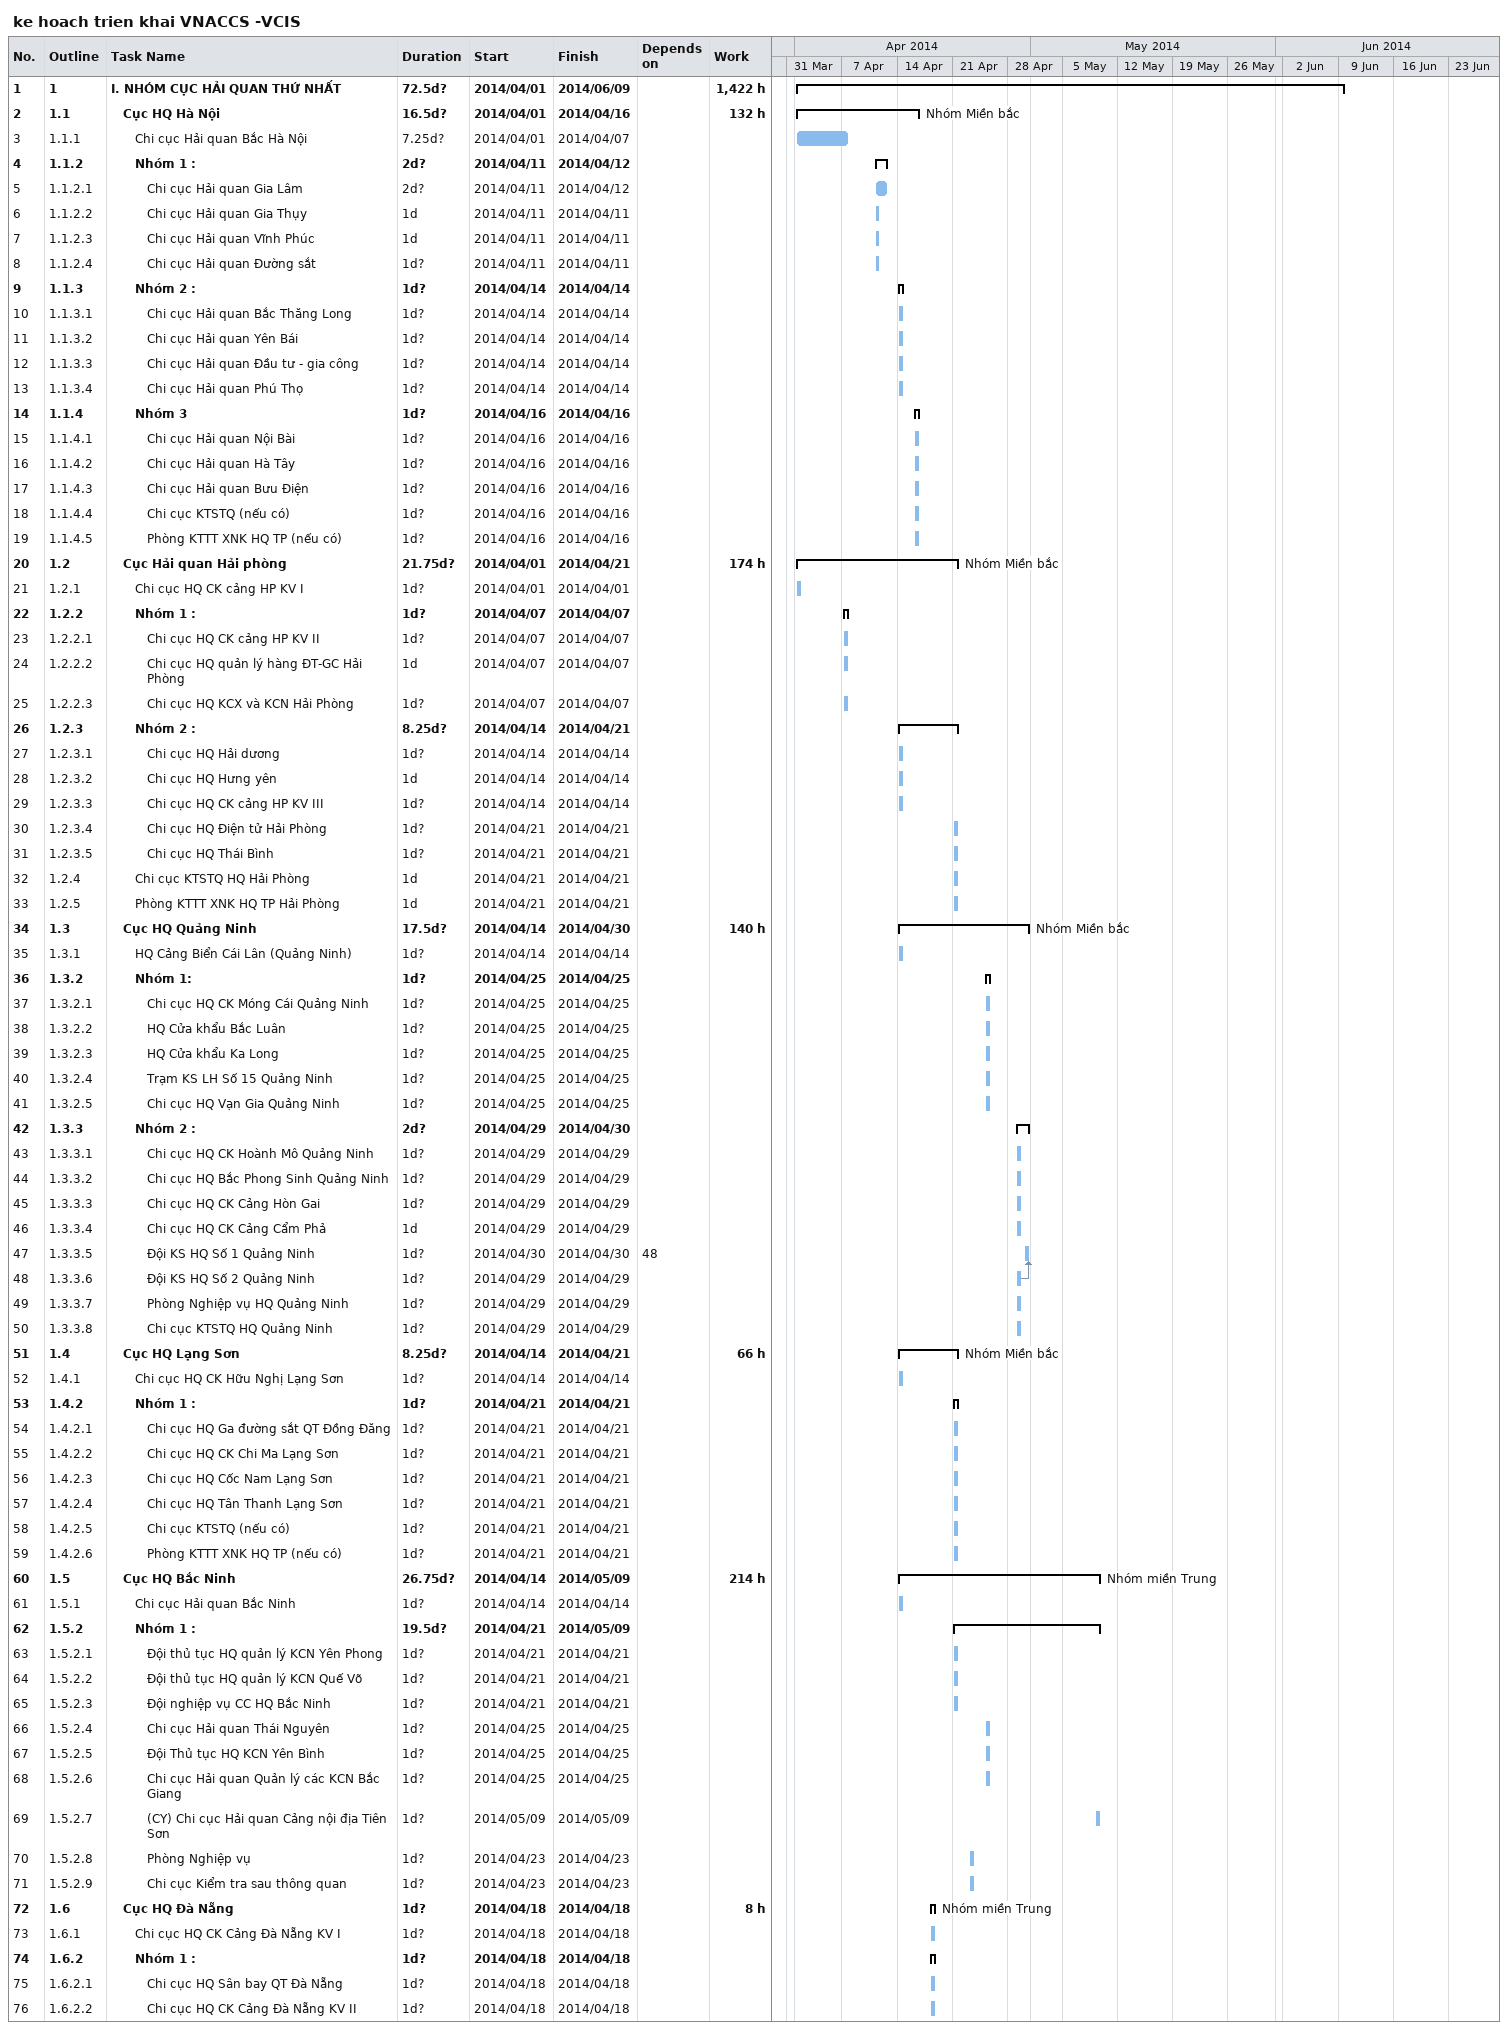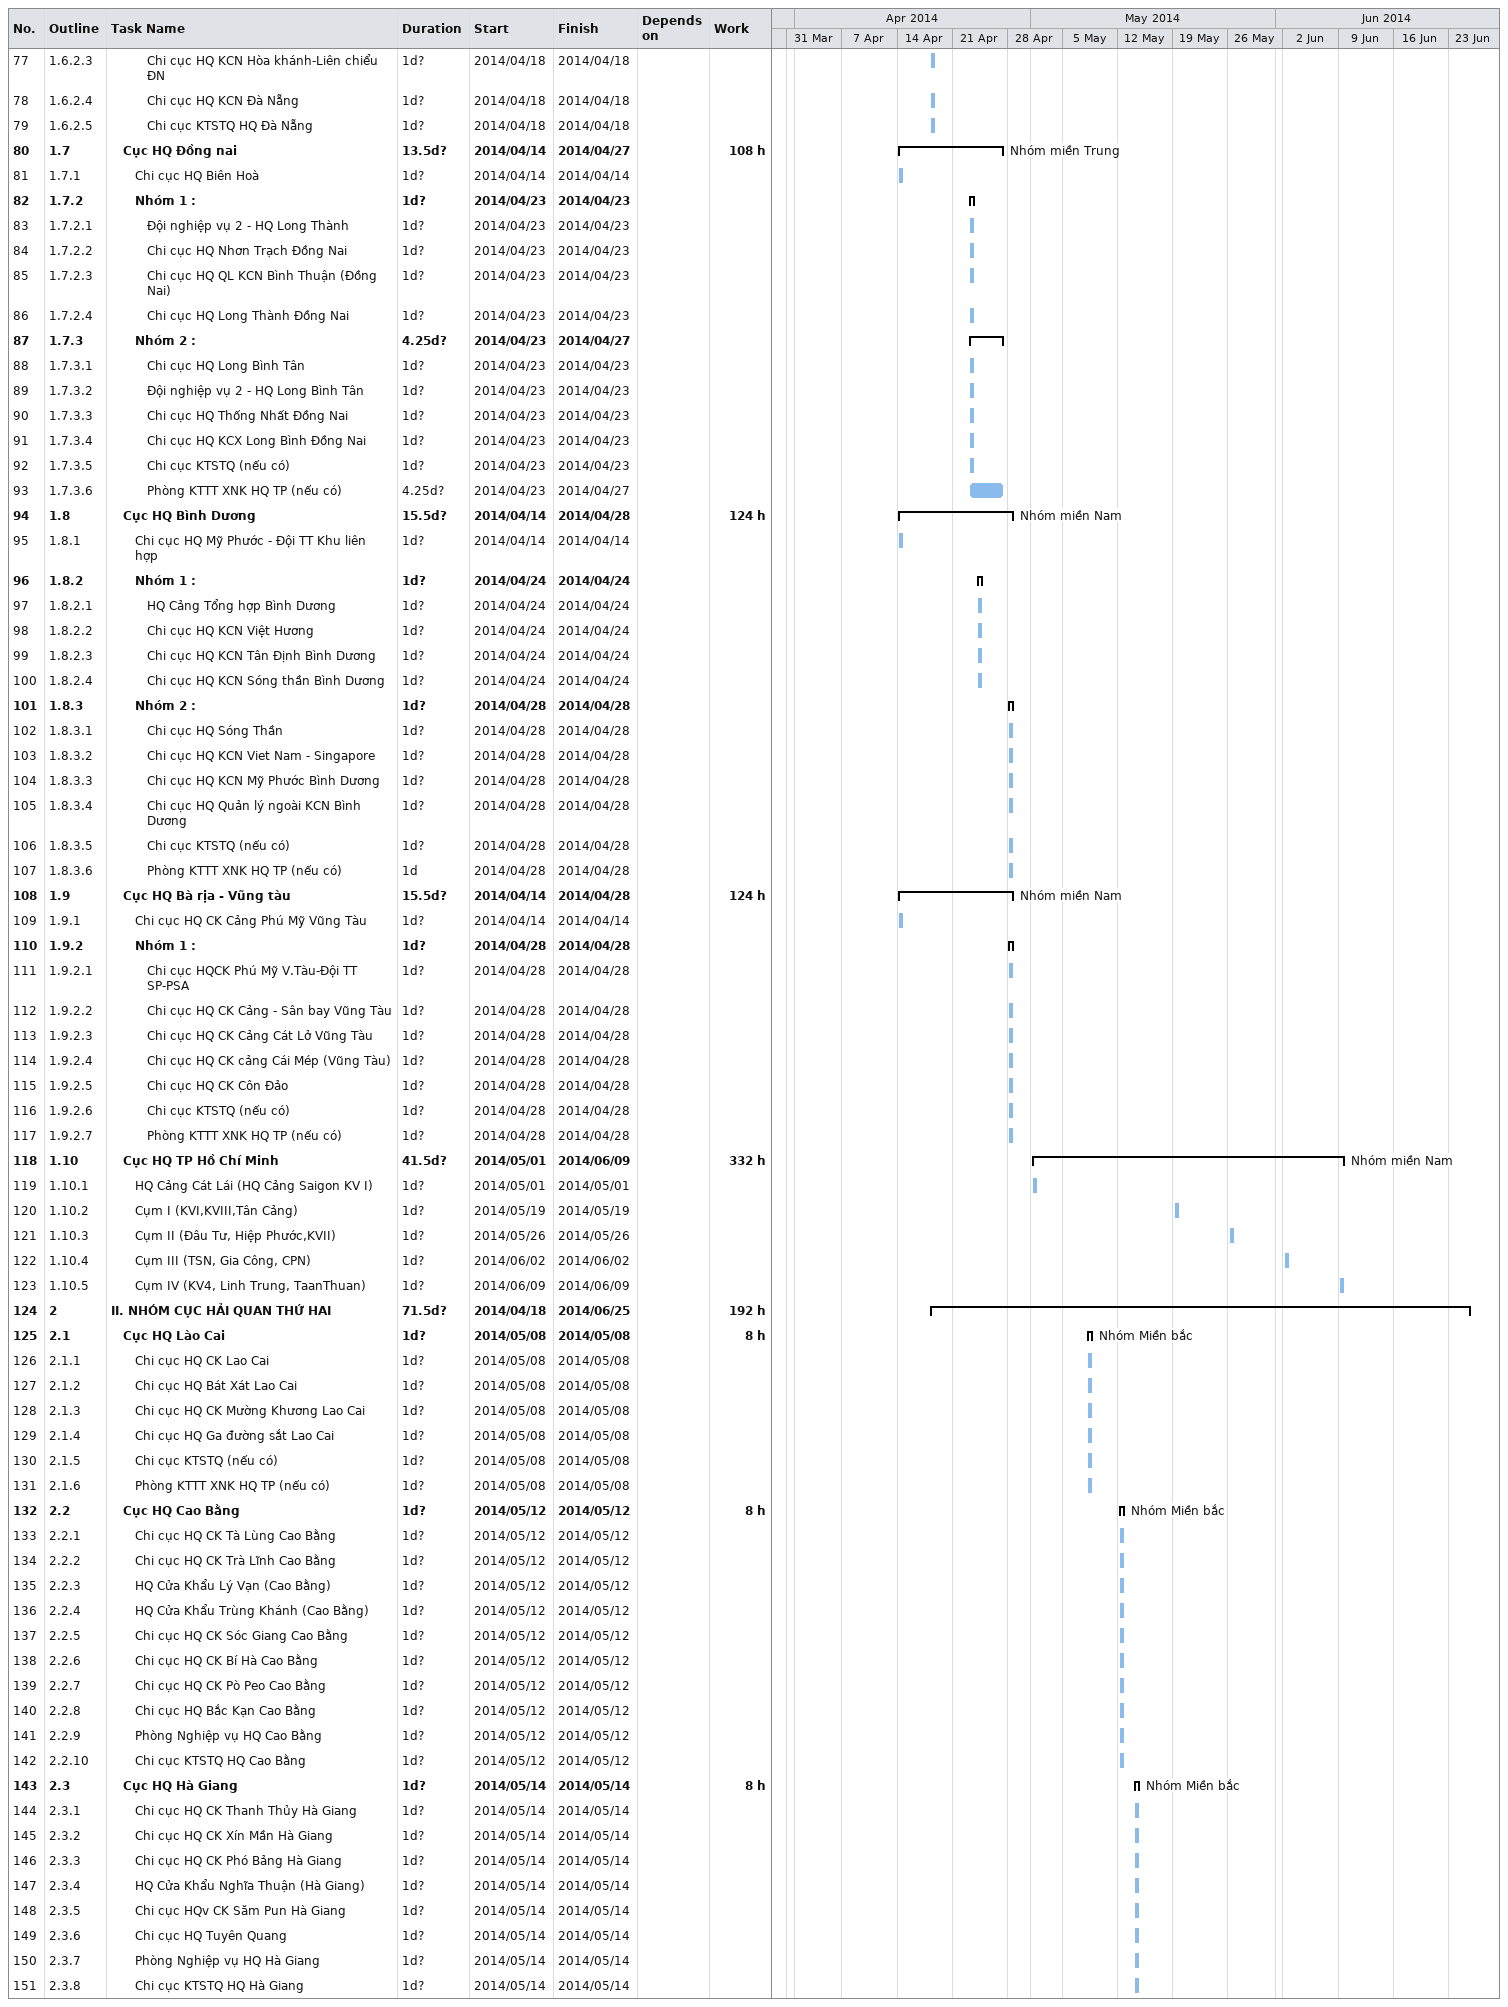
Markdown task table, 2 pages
ke hoach trien khai VNACCS -VCIS

| ID | WBS | Task | Duration | Start | Finish | Predecessors | Resources | Work (h) |
|---|---|---|---|---|---|---|---|---|
| 1 | 1 | **I. NHÓM CỤC HẢI QUAN THỨ NHẤT** | 72.5d? | 2014-04-01 | 2014-06-09 |  |  | 1422 |
| 2 | 1.1 | **Cục HQ Hà Nội** | 16.5d? | 2014-04-01 | 2014-04-16 |  | Nhóm Miền bắc | 132 |
| 3 | 1.1.1 | Chi cục Hải quan Bắc Hà Nội | 7.25d? | 2014-04-01 | 2014-04-07 |  |  |  |
| 4 | 1.1.2 | **Nhóm 1 :** | 2d? | 2014-04-11 | 2014-04-12 |  |  |  |
| 5 | 1.1.2.1 | Chi cục Hải quan Gia Lâm | 2d? | 2014-04-11 | 2014-04-12 |  |  |  |
| 6 | 1.1.2.2 | Chi cục Hải quan Gia Thụy | 1d | 2014-04-11 | 2014-04-11 |  |  |  |
| 7 | 1.1.2.3 | Chi cục Hải quan Vĩnh Phúc | 1d | 2014-04-11 | 2014-04-11 |  |  |  |
| 8 | 1.1.2.4 | Chi cục Hải quan Đường sắt | 1d? | 2014-04-11 | 2014-04-11 |  |  |  |
| 9 | 1.1.3 | **Nhóm 2 :** | 1d? | 2014-04-14 | 2014-04-14 |  |  |  |
| 10 | 1.1.3.1 | Chi cục Hải quan Bắc Thăng Long | 1d? | 2014-04-14 | 2014-04-14 |  |  |  |
| 11 | 1.1.3.2 | Chi cục Hải quan Yên Bái | 1d? | 2014-04-14 | 2014-04-14 |  |  |  |
| 12 | 1.1.3.3 | Chi cục Hải quan Đầu tư - gia công | 1d? | 2014-04-14 | 2014-04-14 |  |  |  |
| 13 | 1.1.3.4 | Chi cục Hải quan Phú Thọ | 1d? | 2014-04-14 | 2014-04-14 |  |  |  |
| 14 | 1.1.4 | **Nhóm 3** | 1d? | 2014-04-16 | 2014-04-16 |  |  |  |
| 15 | 1.1.4.1 | Chi cục Hải quan Nội Bài | 1d? | 2014-04-16 | 2014-04-16 |  |  |  |
| 16 | 1.1.4.2 | Chi cục Hải quan Hà Tây | 1d? | 2014-04-16 | 2014-04-16 |  |  |  |
| 17 | 1.1.4.3 | Chi cục Hải quan Bưu Điện | 1d? | 2014-04-16 | 2014-04-16 |  |  |  |
| 18 | 1.1.4.4 | Chi cục KTSTQ (nếu có) | 1d? | 2014-04-16 | 2014-04-16 |  |  |  |
| 19 | 1.1.4.5 | Phòng KTTT XNK HQ TP (nếu có) | 1d? | 2014-04-16 | 2014-04-16 |  |  |  |
| 20 | 1.2 | **Cục Hải quan Hải phòng** | 21.75d? | 2014-04-01 | 2014-04-21 |  | Nhóm Miền bắc | 174 |
| 21 | 1.2.1 | Chi cục HQ CK cảng HP KV I | 1d? | 2014-04-01 | 2014-04-01 |  |  |  |
| 22 | 1.2.2 | **Nhóm 1 :** | 1d? | 2014-04-07 | 2014-04-07 |  |  |  |
| 23 | 1.2.2.1 | Chi cục HQ CK cảng HP KV II | 1d? | 2014-04-07 | 2014-04-07 |  |  |  |
| 24 | 1.2.2.2 | Chi cục HQ quản lý hàng ĐT-GC Hải Phòng | 1d | 2014-04-07 | 2014-04-07 |  |  |  |
| 25 | 1.2.2.3 | Chi cục HQ KCX và KCN Hải Phòng | 1d? | 2014-04-07 | 2014-04-07 |  |  |  |
| 26 | 1.2.3 | **Nhóm 2 :** | 8.25d? | 2014-04-14 | 2014-04-21 |  |  |  |
| 27 | 1.2.3.1 | Chi cục HQ Hải dương | 1d? | 2014-04-14 | 2014-04-14 |  |  |  |
| 28 | 1.2.3.2 | Chi cục HQ Hưng yên | 1d | 2014-04-14 | 2014-04-14 |  |  |  |
| 29 | 1.2.3.3 | Chi cục HQ CK cảng HP KV III | 1d? | 2014-04-14 | 2014-04-14 |  |  |  |
| 30 | 1.2.3.4 | Chi cục HQ Điện tử Hải Phòng | 1d? | 2014-04-21 | 2014-04-21 |  |  |  |
| 31 | 1.2.3.5 | Chi cục HQ Thái Bình | 1d? | 2014-04-21 | 2014-04-21 |  |  |  |
| 32 | 1.2.4 | Chi cục KTSTQ HQ Hải Phòng | 1d | 2014-04-21 | 2014-04-21 |  |  |  |
| 33 | 1.2.5 | Phòng KTTT XNK HQ TP Hải Phòng | 1d | 2014-04-21 | 2014-04-21 |  |  |  |
| 34 | 1.3 | **Cục HQ Quảng Ninh** | 17.5d? | 2014-04-14 | 2014-04-30 |  | Nhóm Miền bắc | 140 |
| 35 | 1.3.1 | HQ Cảng Biển Cái Lân (Quảng Ninh) | 1d? | 2014-04-14 | 2014-04-14 |  |  |  |
| 36 | 1.3.2 | **Nhóm 1:** | 1d? | 2014-04-25 | 2014-04-25 |  |  |  |
| 37 | 1.3.2.1 | Chi cục HQ CK Móng Cái Quảng Ninh | 1d? | 2014-04-25 | 2014-04-25 |  |  |  |
| 38 | 1.3.2.2 | HQ Cửa khẩu Bắc Luân | 1d? | 2014-04-25 | 2014-04-25 |  |  |  |
| 39 | 1.3.2.3 | HQ Cửa khẩu Ka Long | 1d? | 2014-04-25 | 2014-04-25 |  |  |  |
| 40 | 1.3.2.4 | Trạm KS LH Số 15 Quảng Ninh | 1d? | 2014-04-25 | 2014-04-25 |  |  |  |
| 41 | 1.3.2.5 | Chi cục HQ Vạn Gia Quảng Ninh | 1d? | 2014-04-25 | 2014-04-25 |  |  |  |
| 42 | 1.3.3 | **Nhóm 2 :** | 2d? | 2014-04-29 | 2014-04-30 |  |  |  |
| 43 | 1.3.3.1 | Chi cục HQ CK Hoành Mô Quảng Ninh | 1d? | 2014-04-29 | 2014-04-29 |  |  |  |
| 44 | 1.3.3.2 | Chi cục HQ Bắc Phong Sinh Quảng Ninh | 1d? | 2014-04-29 | 2014-04-29 |  |  |  |
| 45 | 1.3.3.3 | Chi cục HQ CK Cảng Hòn Gai | 1d? | 2014-04-29 | 2014-04-29 |  |  |  |
| 46 | 1.3.3.4 | Chi cục HQ CK Cảng Cẩm Phả | 1d | 2014-04-29 | 2014-04-29 |  |  |  |
| 47 | 1.3.3.5 | Đội KS HQ Số 1 Quảng Ninh | 1d? | 2014-04-30 | 2014-04-30 | 48 |  |  |
| 48 | 1.3.3.6 | Đội KS HQ Số 2 Quảng Ninh | 1d? | 2014-04-29 | 2014-04-29 |  |  |  |
| 49 | 1.3.3.7 | Phòng Nghiệp vụ HQ Quảng Ninh | 1d? | 2014-04-29 | 2014-04-29 |  |  |  |
| 50 | 1.3.3.8 | Chi cục KTSTQ HQ Quảng Ninh | 1d? | 2014-04-29 | 2014-04-29 |  |  |  |
| 51 | 1.4 | **Cục HQ Lạng Sơn** | 8.25d? | 2014-04-14 | 2014-04-21 |  | Nhóm Miền bắc | 66 |
| 52 | 1.4.1 | Chi cục HQ CK Hữu Nghị Lạng Sơn | 1d? | 2014-04-14 | 2014-04-14 |  |  |  |
| 53 | 1.4.2 | **Nhóm 1 :** | 1d? | 2014-04-21 | 2014-04-21 |  |  |  |
| 54 | 1.4.2.1 | Chi cục HQ Ga đường sắt QT Đồng Đăng | 1d? | 2014-04-21 | 2014-04-21 |  |  |  |
| 55 | 1.4.2.2 | Chi cục HQ CK Chi Ma Lạng Sơn | 1d? | 2014-04-21 | 2014-04-21 |  |  |  |
| 56 | 1.4.2.3 | Chi cục HQ Cốc Nam Lạng Sơn | 1d? | 2014-04-21 | 2014-04-21 |  |  |  |
| 57 | 1.4.2.4 | Chi cục HQ Tân Thanh Lạng Sơn | 1d? | 2014-04-21 | 2014-04-21 |  |  |  |
| 58 | 1.4.2.5 | Chi cục KTSTQ (nếu có) | 1d? | 2014-04-21 | 2014-04-21 |  |  |  |
| 59 | 1.4.2.6 | Phòng KTTT XNK HQ TP (nếu có) | 1d? | 2014-04-21 | 2014-04-21 |  |  |  |
| 60 | 1.5 | **Cục HQ Bắc Ninh** | 26.75d? | 2014-04-14 | 2014-05-09 |  | Nhóm miền Trung | 214 |
| 61 | 1.5.1 | Chi cục Hải quan Bắc Ninh | 1d? | 2014-04-14 | 2014-04-14 |  |  |  |
| 62 | 1.5.2 | **Nhóm 1 :** | 19.5d? | 2014-04-21 | 2014-05-09 |  |  |  |
| 63 | 1.5.2.1 | Đội thủ tục HQ quản lý KCN Yên Phong | 1d? | 2014-04-21 | 2014-04-21 |  |  |  |
| 64 | 1.5.2.2 | Đội thủ tục HQ quản lý KCN Quế Võ | 1d? | 2014-04-21 | 2014-04-21 |  |  |  |
| 65 | 1.5.2.3 | Đội nghiệp vụ CC HQ Bắc Ninh | 1d? | 2014-04-21 | 2014-04-21 |  |  |  |
| 66 | 1.5.2.4 | Chi cục Hải quan Thái Nguyên | 1d? | 2014-04-25 | 2014-04-25 |  |  |  |
| 67 | 1.5.2.5 | Đội Thủ tục HQ KCN Yên Bình | 1d? | 2014-04-25 | 2014-04-25 |  |  |  |
| 68 | 1.5.2.6 | Chi cục Hải quan Quản lý các KCN Bắc Giang | 1d? | 2014-04-25 | 2014-04-25 |  |  |  |
| 69 | 1.5.2.7 | (CY) Chi cục Hải quan Cảng nội địa Tiên Sơn | 1d? | 2014-05-09 | 2014-05-09 |  |  |  |
| 70 | 1.5.2.8 | Phòng Nghiệp vụ | 1d? | 2014-04-23 | 2014-04-23 |  |  |  |
| 71 | 1.5.2.9 | Chi cục Kiểm tra sau thông quan | 1d? | 2014-04-23 | 2014-04-23 |  |  |  |
| 72 | 1.6 | **Cục HQ Đà Nẵng** | 1d? | 2014-04-18 | 2014-04-18 |  | Nhóm miền Trung | 8 |
| 73 | 1.6.1 | Chi cục HQ CK Cảng Đà Nẵng KV I | 1d? | 2014-04-18 | 2014-04-18 |  |  |  |
| 74 | 1.6.2 | **Nhóm 1 :** | 1d? | 2014-04-18 | 2014-04-18 |  |  |  |
| 75 | 1.6.2.1 | Chi cục HQ Sân bay QT Đà Nẵng | 1d? | 2014-04-18 | 2014-04-18 |  |  |  |
| 76 | 1.6.2.2 | Chi cục HQ CK Cảng Đà Nẵng KV II | 1d? | 2014-04-18 | 2014-04-18 |  |  |  |
| 77 | 1.6.2.3 | Chi cục HQ KCN Hòa khánh-Liên chiểu ĐN | 1d? | 2014-04-18 | 2014-04-18 |  |  |  |
| 78 | 1.6.2.4 | Chi cục HQ KCN Đà Nẵng | 1d? | 2014-04-18 | 2014-04-18 |  |  |  |
| 79 | 1.6.2.5 | Chi cục KTSTQ HQ Đà Nẵng | 1d? | 2014-04-18 | 2014-04-18 |  |  |  |
| 80 | 1.7 | **Cục HQ Đồng nai** | 13.5d? | 2014-04-14 | 2014-04-27 |  | Nhóm miền Trung | 108 |
| 81 | 1.7.1 | Chi cục HQ Biên Hoà | 1d? | 2014-04-14 | 2014-04-14 |  |  |  |
| 82 | 1.7.2 | **Nhóm 1 :** | 1d? | 2014-04-23 | 2014-04-23 |  |  |  |
| 83 | 1.7.2.1 | Đội nghiệp vụ 2 - HQ Long Thành | 1d? | 2014-04-23 | 2014-04-23 |  |  |  |
| 84 | 1.7.2.2 | Chi cục HQ Nhơn Trạch Đồng Nai | 1d? | 2014-04-23 | 2014-04-23 |  |  |  |
| 85 | 1.7.2.3 | Chi cục HQ QL KCN Bình Thuận (Đồng Nai) | 1d? | 2014-04-23 | 2014-04-23 |  |  |  |
| 86 | 1.7.2.4 | Chi cục HQ Long Thành Đồng Nai | 1d? | 2014-04-23 | 2014-04-23 |  |  |  |
| 87 | 1.7.3 | **Nhóm 2 :** | 4.25d? | 2014-04-23 | 2014-04-27 |  |  |  |
| 88 | 1.7.3.1 | Chi cục HQ Long Bình Tân | 1d? | 2014-04-23 | 2014-04-23 |  |  |  |
| 89 | 1.7.3.2 | Đội nghiệp vụ 2 - HQ Long Bình Tân | 1d? | 2014-04-23 | 2014-04-23 |  |  |  |
| 90 | 1.7.3.3 | Chi cục HQ Thống Nhất Đồng Nai | 1d? | 2014-04-23 | 2014-04-23 |  |  |  |
| 91 | 1.7.3.4 | Chi cục HQ KCX Long Bình Đồng Nai | 1d? | 2014-04-23 | 2014-04-23 |  |  |  |
| 92 | 1.7.3.5 | Chi cục KTSTQ (nếu có) | 1d? | 2014-04-23 | 2014-04-23 |  |  |  |
| 93 | 1.7.3.6 | Phòng KTTT XNK HQ TP (nếu có) | 4.25d? | 2014-04-23 | 2014-04-27 |  |  |  |
| 94 | 1.8 | **Cục HQ Bình Dương** | 15.5d? | 2014-04-14 | 2014-04-28 |  | Nhóm miền Nam | 124 |
| 95 | 1.8.1 | Chi cục HQ Mỹ Phước - Đội TT Khu liên hợp | 1d? | 2014-04-14 | 2014-04-14 |  |  |  |
| 96 | 1.8.2 | **Nhóm 1 :** | 1d? | 2014-04-24 | 2014-04-24 |  |  |  |
| 97 | 1.8.2.1 | HQ Cảng Tổng hợp Bình Dương | 1d? | 2014-04-24 | 2014-04-24 |  |  |  |
| 98 | 1.8.2.2 | Chi cục HQ KCN Việt Hương | 1d? | 2014-04-24 | 2014-04-24 |  |  |  |
| 99 | 1.8.2.3 | Chi cục HQ KCN Tân Định Bình Dương | 1d? | 2014-04-24 | 2014-04-24 |  |  |  |
| 100 | 1.8.2.4 | Chi cục HQ KCN Sóng thần Bình Dương | 1d? | 2014-04-24 | 2014-04-24 |  |  |  |
| 101 | 1.8.3 | **Nhóm 2 :** | 1d? | 2014-04-28 | 2014-04-28 |  |  |  |
| 102 | 1.8.3.1 | Chi cục HQ Sóng Thần | 1d? | 2014-04-28 | 2014-04-28 |  |  |  |
| 103 | 1.8.3.2 | Chi cục HQ KCN Viet Nam - Singapore | 1d? | 2014-04-28 | 2014-04-28 |  |  |  |
| 104 | 1.8.3.3 | Chi cục HQ KCN Mỹ Phước Bình Dương | 1d? | 2014-04-28 | 2014-04-28 |  |  |  |
| 105 | 1.8.3.4 | Chi cục HQ Quản lý ngoài KCN Bình Dương | 1d? | 2014-04-28 | 2014-04-28 |  |  |  |
| 106 | 1.8.3.5 | Chi cục KTSTQ (nếu có) | 1d? | 2014-04-28 | 2014-04-28 |  |  |  |
| 107 | 1.8.3.6 | Phòng KTTT XNK HQ TP (nếu có) | 1d | 2014-04-28 | 2014-04-28 |  |  |  |
| 108 | 1.9 | **Cục HQ Bà rịa - Vũng tàu** | 15.5d? | 2014-04-14 | 2014-04-28 |  | Nhóm miền Nam | 124 |
| 109 | 1.9.1 | Chi cục HQ CK Cảng Phú Mỹ Vũng Tàu | 1d? | 2014-04-14 | 2014-04-14 |  |  |  |
| 110 | 1.9.2 | **Nhóm 1 :** | 1d? | 2014-04-28 | 2014-04-28 |  |  |  |
| 111 | 1.9.2.1 | Chi cục HQCK Phú Mỹ V.Tàu-Đội TT SP-PSA | 1d? | 2014-04-28 | 2014-04-28 |  |  |  |
| 112 | 1.9.2.2 | Chi cục HQ CK Cảng - Sân bay Vũng Tàu | 1d? | 2014-04-28 | 2014-04-28 |  |  |  |
| 113 | 1.9.2.3 | Chi cục HQ CK Cảng Cát Lở Vũng Tàu | 1d? | 2014-04-28 | 2014-04-28 |  |  |  |
| 114 | 1.9.2.4 | Chi cục HQ CK cảng Cái Mép (Vũng Tàu) | 1d? | 2014-04-28 | 2014-04-28 |  |  |  |
| 115 | 1.9.2.5 | Chi cục HQ CK Côn Đảo | 1d? | 2014-04-28 | 2014-04-28 |  |  |  |
| 116 | 1.9.2.6 | Chi cục KTSTQ (nếu có) | 1d? | 2014-04-28 | 2014-04-28 |  |  |  |
| 117 | 1.9.2.7 | Phòng KTTT XNK HQ TP (nếu có) | 1d? | 2014-04-28 | 2014-04-28 |  |  |  |
| 118 | 1.10 | **Cục HQ TP Hồ Chí Minh** | 41.5d? | 2014-05-01 | 2014-06-09 |  | Nhóm miền Nam | 332 |
| 119 | 1.10.1 | HQ Cảng Cát Lái (HQ Cảng Saigon KV I) | 1d? | 2014-05-01 | 2014-05-01 |  |  |  |
| 120 | 1.10.2 | Cụm I (KVI,KVIII,Tân Cảng) | 1d? | 2014-05-19 | 2014-05-19 |  |  |  |
| 121 | 1.10.3 | Cụm II (Đâu Tư, Hiệp Phước,KVII) | 1d? | 2014-05-26 | 2014-05-26 |  |  |  |
| 122 | 1.10.4 | Cụm III (TSN, Gia Công, CPN) | 1d? | 2014-06-02 | 2014-06-02 |  |  |  |
| 123 | 1.10.5 | Cụm IV (KV4, Linh Trung, TaanThuan) | 1d? | 2014-06-09 | 2014-06-09 |  |  |  |
| 124 | 2 | **II. NHÓM CỤC HẢI QUAN THỨ HAI** | 71.5d? | 2014-04-18 | 2014-06-25 |  |  | 192 |
| 125 | 2.1 | **Cục HQ Lào Cai** | 1d? | 2014-05-08 | 2014-05-08 |  | Nhóm Miền bắc | 8 |
| 126 | 2.1.1 | Chi cục HQ CK Lao Cai | 1d? | 2014-05-08 | 2014-05-08 |  |  |  |
| 127 | 2.1.2 | Chi cục HQ Bát Xát Lao Cai | 1d? | 2014-05-08 | 2014-05-08 |  |  |  |
| 128 | 2.1.3 | Chi cục HQ CK Mường Khương Lao Cai | 1d? | 2014-05-08 | 2014-05-08 |  |  |  |
| 129 | 2.1.4 | Chi cục HQ Ga đường sắt Lao Cai | 1d? | 2014-05-08 | 2014-05-08 |  |  |  |
| 130 | 2.1.5 | Chi cục KTSTQ (nếu có) | 1d? | 2014-05-08 | 2014-05-08 |  |  |  |
| 131 | 2.1.6 | Phòng KTTT XNK HQ TP (nếu có) | 1d? | 2014-05-08 | 2014-05-08 |  |  |  |
| 132 | 2.2 | **Cục HQ Cao Bằng** | 1d? | 2014-05-12 | 2014-05-12 |  | Nhóm Miền bắc | 8 |
| 133 | 2.2.1 | Chi cục HQ CK Tà Lùng Cao Bằng | 1d? | 2014-05-12 | 2014-05-12 |  |  |  |
| 134 | 2.2.2 | Chi cục HQ CK Trà Lĩnh Cao Bằng | 1d? | 2014-05-12 | 2014-05-12 |  |  |  |
| 135 | 2.2.3 | HQ Cửa Khẩu Lý Vạn (Cao Bằng) | 1d? | 2014-05-12 | 2014-05-12 |  |  |  |
| 136 | 2.2.4 | HQ Cửa Khẩu Trùng Khánh (Cao Bằng) | 1d? | 2014-05-12 | 2014-05-12 |  |  |  |
| 137 | 2.2.5 | Chi cục HQ CK Sóc Giang Cao Bằng | 1d? | 2014-05-12 | 2014-05-12 |  |  |  |
| 138 | 2.2.6 | Chi cục HQ CK Bí Hà Cao Bằng | 1d? | 2014-05-12 | 2014-05-12 |  |  |  |
| 139 | 2.2.7 | Chi cục HQ CK Pò Peo Cao Bằng | 1d? | 2014-05-12 | 2014-05-12 |  |  |  |
| 140 | 2.2.8 | Chi cục HQ Bắc Kạn Cao Bằng | 1d? | 2014-05-12 | 2014-05-12 |  |  |  |
| 141 | 2.2.9 | Phòng Nghiệp vụ HQ Cao Bằng | 1d? | 2014-05-12 | 2014-05-12 |  |  |  |
| 142 | 2.2.10 | Chi cục KTSTQ HQ Cao Bằng | 1d? | 2014-05-12 | 2014-05-12 |  |  |  |
| 143 | 2.3 | **Cục HQ Hà Giang** | 1d? | 2014-05-14 | 2014-05-14 |  | Nhóm Miền bắc | 8 |
| 144 | 2.3.1 | Chi cục HQ CK Thanh Thủy Hà Giang | 1d? | 2014-05-14 | 2014-05-14 |  |  |  |
| 145 | 2.3.2 | Chi cục HQ CK Xín Mần Hà Giang | 1d? | 2014-05-14 | 2014-05-14 |  |  |  |
| 146 | 2.3.3 | Chi cục HQ CK Phó Bảng Hà Giang | 1d? | 2014-05-14 | 2014-05-14 |  |  |  |
| 147 | 2.3.4 | HQ Cửa Khẩu Nghĩa Thuận (Hà Giang) | 1d? | 2014-05-14 | 2014-05-14 |  |  |  |
| 148 | 2.3.5 | Chi cục HQv CK Săm Pun Hà Giang | 1d? | 2014-05-14 | 2014-05-14 |  |  |  |
| 149 | 2.3.6 | Chi cục HQ Tuyên Quang | 1d? | 2014-05-14 | 2014-05-14 |  |  |  |
| 150 | 2.3.7 | Phòng Nghiệp vụ HQ Hà Giang | 1d? | 2014-05-14 | 2014-05-14 |  |  |  |
| 151 | 2.3.8 | Chi cục KTSTQ HQ Hà Giang | 1d? | 2014-05-14 | 2014-05-14 |  |  |  |
